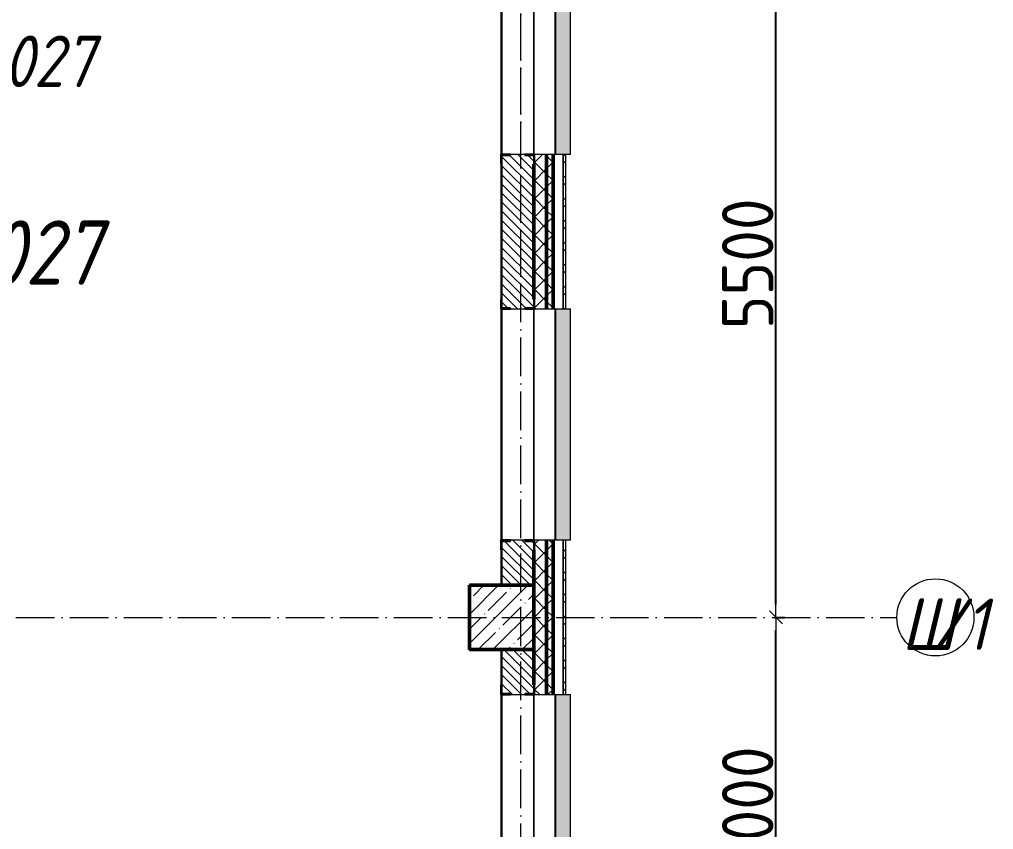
# Model space of a CAD drawing. Header units: millimetres. Extents: x -213536 to 1564669, y 70501 to 942238.
# Drawn here: x 646971 to 654548, y 321962 to 328263 of the extents above; entities that cross this region are included whole.
import ezdxf

# ---------------------------------------------------------------- set-up
doc = ezdxf.new("R2010")
doc.units = ezdxf.units.MM
doc.linetypes.add('50_200_ШТРИХ_1Т_ш5_п1_п1_', pattern=[700, 500, -100, 0, -100])
for name, color, linetype, lineweight in [('3) ЖБ 4м', 3, 'Continuous', 30), ('3.1) ЖБ окна 1.2 м', 102, 'Continuous', 30), ('A-____-____-DIMS', 7, 'Continuous', 9), ('A-GENM-____-MCUT', 7, 'Continuous', 25), ('A-GENM-____-OTLN-1', 7, 'Continuous', 25), ('A-GLAZ-____-OTLN', 7, 'Continuous', 9), ('A-WALL-____-MCUT-2', 7, 'Continuous', 50), ('A-WALL-____-MCUT-3', 7, 'Continuous', 9), ('A-WALL-____-OTLN', 7, 'Continuous', 9), ('A-WALL-____-PATT-1', 7, 'Continuous', 9), ('A-WALL-FNSH-MCUT-1', 7, 'Continuous', 9), ('S-COLS-____-MCUT', 7, 'Continuous', 50), ('S-COLS-____-OTLN', 7, 'Continuous', 9), ('S-GRID-____-IDEN', 7, 'Continuous', 9), ('S-GRID-____-OTLN-1', 7, '50_200_ШТРИХ_1Т_ш5_п1_п1_', 9), ('Марки помещений', 7, 'Continuous', 9)]:
    doc.layers.add(name, color=color, linetype=linetype, lineweight=lineweight)
doc.layers.add('A-GLAZ-____-OTLN-1', color=7, linetype='Continuous', lineweight=9, true_color=0xc0c0c0)
doc.styles.add('ISOCPEUR_I', font='isocpeui.ttf', dxfattribs={"width": 0.9, "height": 2.5})
doc.styles.add('ISOCPEUR_I_2', font='isocpeui.ttf', dxfattribs={"width": 0.85, "height": 2.3})
doc.styles.add('СПДС', font='isocpeur.ttf', dxfattribs={"width": 0.9})
doc.dimstyles.new('Размера А3', dxfattribs={"dimtxt": 200, "dimasz": 100, "dimexe": 70, "dimexo": 100, "dimgap": 20, "dimtad": 1, "dimdec": 0, "dimrnd": 10, "dimzin": 0, "dimdsep": 46, "dimtxsty": 'СПДС', "dimblk": 'ARROWHEAD_6', "dimcen": 1, "dimclrd": 256, "dimclre": 256, "dimclrt": 256, "dimazin": 0, "dimtfac": 1, "dimtdec": 0, "dimtmove": 2, "dimatfit": 3, "dimfxl": 1, "dimtolj": 1, "dimtzin": 0, "dimarcsym": 0})
pattern_1 = [(45, (549721.47, 286281.11), (-70.71068, 70.71068), []), (135, (549721.47, 286281.11), (-70.71068, -70.71068), [])]
pattern_2 = [(135, (549721.475, 286281.11), (-35.35534, -35.35534), [])]

# ---------------------------------------------------------------- blocks, each defined once
blk = doc.blocks.new('BSC_Колонна _Прямоугольная - 500х500-V35-АР1_План отверстий 3 этажа в осях 1-64_А-ГГ')
at = {"layer": 'S-COLS-____-OTLN'}
h = blk.add_hatch(dxfattribs=at)
h.set_pattern_fill('FP_72', color=256, style=0, pattern_type=2)
h.set_pattern_definition([(45, (-101000, -37331.04), (-114.04925, 114.04925), []), (45, (-100885.95, -37331.04), (-114.04925, 114.04925), [201.613, -40.323, 3.353, -36.97])])
h.paths.add_polyline_path([(-250, -250), (250, -250), (250, 250), (-250, 250)], flags=0)
at = {"layer": 'S-COLS-____-MCUT'}
for p, q in [((250, 250), (-250, 250)), ((-250, 250), (-250, -250)), ((250, -250), (250, 250)), ((-250, -250), (250, -250))]:
    blk.add_line(p, q, dxfattribs=at)
blk = doc.blocks.new('Фахверк_СКБ_Уголок - 250_2700-27497298-АР1_План отверстий 3 этажа в осях 1-64_А-ГГ')
at = {"layer": 'A-GENM-____-MCUT'}
for p, q in [((200, 181), (125, 181)), ((125, 181), (125, 106)), ((131, 106), (131, 175)), ((131, 175), (200, 175)), ((200, 175), (200, 181)), ((125, 106), (131, 106)), ((131, -6), (125, -6)), ((125, -6), (125, -81)), ((131, -75), (131, -6)), ((200, -75), (131, -75)), ((200, -81), (200, -75)), ((125, -81), (200, -81))]:
    blk.add_line(p, q, dxfattribs=at)
blk = doc.blocks.new('Отлив_СКБ - Отлив витража_120_НВФ-31885687-АР1_План отверстий 3 этажа в осях 1-64_А-ГГ')
at = {"layer": 'A-GLAZ-____-OTLN-1'}
for points in [[(0, 0), (0, -2), (1800, -2), (1800, 0), (534.2, 0)], [(0, -2), (0, -120), (1800, -120), (1800, -2), (534.2, -2)]]:
    blk.add_hatch(color=256, dxfattribs=at).paths.add_polyline_path(points, flags=0)
at = {"layer": 'A-GLAZ-____-OTLN'}
for p, q in [((0, 0), (1800, 0)), ((1800, -2), (0, -2)), ((0, -120), (0, -83)), ((0, -120), (1800, -120)), ((1800, -83), (1800, -120))]:
    blk.add_line(p, q, dxfattribs=at)
blk = doc.blocks.new('Отлив_СКБ - Отлив витража_120_НВФ-31885688-АР1_План отверстий 3 этажа в осях 1-64_А-ГГ')
at = {"layer": 'A-GLAZ-____-OTLN-1'}
for points in [[(4275.3, -2), (4800, -2), (4800, 0), (0, 0), (0, -2), (740.4, -2)], [(4275.3, -120), (4800, -120), (4800, -2), (0, -2), (0, -120), (740.4, -120)]]:
    blk.add_hatch(color=256, dxfattribs=at).paths.add_polyline_path(points, flags=0)
at = {"layer": 'A-GLAZ-____-OTLN'}
for p, q in [((0, 0), (4800, 0)), ((4800, -2), (0, -2)), ((0, -120), (0, -83)), ((0, -120), (4800, -120)), ((4800, -83), (4800, -120))]:
    blk.add_line(p, q, dxfattribs=at)
blk = doc.blocks.new('Ось сетки - Круг_Ø6_00__ISO-2_5_0_9K_-25732049-АР1_План отверстий 3 этажа в осях 1-64_А-ГГ')
at = {"layer": 'S-GRID-____-IDEN'}
blk.add_circle((0, 0), 3, dxfattribs=at)
blk = doc.blocks.new('ARROWHEAD_6')
at = {"color": 0, "linetype": 'Continuous'}
for p, q in [((0, 0), (-1, 0)), ((-0.5, -0.5), (0.5, 0.5))]:
    blk.add_line(p, q, dxfattribs=at)
blk = doc.blocks.new('*D5973')
at = {"layer": 'A-____-____-DIMS', "lineweight": -2, "transparency": 16777216}
for p, q in [((652849.7, 323612.2), (652925.7, 323612.2)), ((652855.7, 320712.2), (652855.7, 323512.2)), ((652849.7, 320612.2), (652925.7, 320612.2))]:
    blk.add_line(p, q, dxfattribs=at)
at = {"layer": 'Defpoints', "color": 0, "lineweight": 30, "transparency": 16777216}
for p in [(652749.7, 323612.2), (652855.7, 323612.2), (652749.7, 320612.2)]:
    blk.add_point(p, dxfattribs=at)
at = {"layer": 'A-____-____-DIMS', "lineweight": -2, "transparency": 16777216, "xscale": 100, "yscale": 100, "zscale": 100}
for p, rotation in [((652855.7, 323612.2), 90), ((652855.7, 320612.2), 270)]:
    blk.add_blockref('ARROWHEAD_6', p, dxfattribs=dict(at, rotation=rotation))
at = {"layer": 'A-____-____-DIMS', "transparency": 16777216, "insert": (652635.7, 322112.2), "char_height": 400, "attachment_point": 5, "rotation": 90, "style": 'СПДС'}
blk.add_mtext('\\A1;3000', dxfattribs=at)
blk = doc.blocks.new('*D5974')
at = {"layer": 'A-____-____-DIMS', "lineweight": -2, "transparency": 16777216}
for p, q in [((652849.7, 329112.2), (652925.7, 329112.2)), ((652855.7, 323712.2), (652855.7, 329012.2)), ((652849.7, 323612.2), (652925.7, 323612.2))]:
    blk.add_line(p, q, dxfattribs=at)
at = {"layer": 'Defpoints', "color": 0, "lineweight": 30, "transparency": 16777216}
for p in [(652749.7, 329112.2), (652855.7, 329112.2), (652749.7, 323612.2)]:
    blk.add_point(p, dxfattribs=at)
at = {"layer": 'A-____-____-DIMS', "lineweight": -2, "transparency": 16777216, "xscale": 100, "yscale": 100, "zscale": 100}
for p, rotation in [((652855.7, 329112.2), 90), ((652855.7, 323612.2), 270)]:
    blk.add_blockref('ARROWHEAD_6', p, dxfattribs=dict(at, rotation=rotation))
at = {"layer": 'A-____-____-DIMS', "transparency": 16777216, "insert": (652635.7, 326362.2), "char_height": 400, "attachment_point": 5, "rotation": 90, "style": 'СПДС'}
blk.add_mtext('\\A1;5500', dxfattribs=at)

msp = doc.modelspace()

# ---------------------------------------------------------------- hatches: boundary and pattern name
at = {"layer": 'A-WALL-____-PATT-1'}
h = msp.add_hatch(dxfattribs=at)
h.set_pattern_fill('FP_1', color=256, style=0, pattern_type=2)
h.set_pattern_definition(pattern_1)
h.paths.add_polyline_path([(651071.5, 284262.2), (651071.5, 285212.2), (650977.5, 285212.2), (650977.5, 285137.2), (650971.5, 285137.2), (650971.5, 284262.2)], flags=0)
h.paths.add_polyline_path([(650977.5, 287012.2), (651071.5, 287012.2), (651071.5, 288212.2), (650977.5, 288212.2), (650977.5, 288137.2), (650971.5, 288137.2), (650971.5, 287087.2), (650977.5, 287087.2), (650977.5, 287015.2)], flags=0)
h.paths.add_polyline_path([(651071.5, 290012.2), (651071.5, 291212.2), (650977.5, 291212.2), (650977.5, 291137.2), (650971.5, 291137.2), (650971.5, 290087.2), (650977.5, 290087.2), (650977.5, 290012.2)], flags=0)
h.paths.add_polyline_path([(651071.5, 293012.2), (651071.5, 294212.2), (650977.5, 294212.2), (650977.5, 294137.2), (650971.5, 294137.2), (650971.5, 293087.2), (650977.5, 293087.2), (650977.5, 293012.2)], flags=0)
h.paths.add_polyline_path([(650977.5, 296012.2), (651071.5, 296012.2), (651071.5, 297212.2), (650977.5, 297212.2), (650977.5, 297137.2), (650971.5, 297137.2), (650971.5, 296087.2), (650977.5, 296087.2), (650977.5, 296018.2)], flags=0)
h.paths.add_polyline_path([(650977.5, 302012.2), (651071.5, 302012.2), (651071.5, 303212.2), (650977.5, 303212.2), (650977.5, 303137.2), (650971.5, 303137.2), (650971.5, 302087.2), (650977.5, 302087.2), (650977.5, 302018.2)], flags=0)
h.paths.add_polyline_path([(650977.5, 305012.2), (651071.5, 305012.2), (651071.5, 306212.2), (650977.5, 306212.2), (650977.5, 306137.2), (650971.5, 306137.2), (650971.5, 305087.2), (650977.5, 305087.2), (650977.5, 305018.2)], flags=0)
h.paths.add_polyline_path([(651071.5, 308012.2), (651071.5, 309212.2), (650977.5, 309212.2), (650977.5, 309137.2), (650971.5, 309137.2), (650971.5, 308087.2), (650977.5, 308087.2), (650977.5, 308012.2)], flags=0)
h.paths.add_polyline_path([(650977.5, 311012.2), (651071.5, 311012.2), (651071.5, 312212.2), (650977.5, 312212.2), (650977.5, 312137.2), (650971.5, 312137.2), (650971.5, 311087.2), (650977.5, 311087.2), (650977.5, 311018.2)], flags=0)
h.paths.add_polyline_path([(651071.5, 314012.2), (651071.5, 315212.2), (650977.5, 315212.2), (650977.5, 315137.2), (650971.5, 315137.2), (650971.5, 314087.2), (650977.5, 314087.2), (650977.5, 314012.2)], flags=0)
h.paths.add_polyline_path([(651071.5, 320012.2), (651071.5, 321212.2), (650977.5, 321212.2), (650977.5, 321137.2), (650971.5, 321137.2), (650971.5, 320087.2), (650977.5, 320087.2), (650977.5, 320012.2)], flags=0)
h.paths.add_polyline_path([(650977.5, 323012.2), (651071.5, 323012.2), (651071.5, 324212.2), (650977.5, 324212.2), (650977.5, 324137.2), (650971.5, 324137.2), (650971.5, 323087.2), (650977.5, 323087.2), (650977.5, 323018.2)], flags=0)
h.paths.add_polyline_path([(651071.5, 326012.2), (651071.5, 327212.2), (650977.5, 327212.2), (650977.5, 327137.2), (650971.5, 327137.2), (650971.5, 326087.2), (650977.5, 326087.2), (650977.5, 326012.2)], flags=0)
h.paths.add_polyline_path([(651071.5, 332012.2), (651071.5, 333077.2), (650971.5, 333077.2), (650971.5, 332087.2), (650977.5, 332087.2), (650977.5, 332012.2)], flags=0)
h = msp.add_hatch(dxfattribs=at)
h.set_pattern_fill('FP_1', color=256, style=0, pattern_type=2)
h.set_pattern_definition(pattern_1)
h.paths.add_polyline_path([(651071.5, 284212.2), (651121.5, 284212.2), (651121.5, 285212.2), (651071.5, 285212.2), (651071.5, 284262.2)], flags=0)
h.paths.add_polyline_path([(651071.5, 287012.2), (651121.5, 287012.2), (651121.5, 288212.2), (651071.5, 288212.2), (651071.5, 287015.2)], flags=0)
h.paths.add_polyline_path([(651121.5, 290012.2), (651121.5, 291212.2), (651071.5, 291212.2), (651071.5, 290012.2)], flags=0)
h.paths.add_polyline_path([(651121.5, 293012.2), (651121.5, 294212.2), (651071.5, 294212.2), (651071.5, 293012.2)], flags=0)
h.paths.add_polyline_path([(651071.5, 296012.2), (651121.5, 296012.2), (651121.5, 297212.2), (651071.5, 297212.2), (651071.5, 296475.5)], flags=0)
h.paths.add_polyline_path([(651071.5, 302012.2), (651121.5, 302012.2), (651121.5, 303212.2), (651071.5, 303212.2), (651071.5, 302495.7)], flags=0)
h.paths.add_polyline_path([(651121.5, 305012.2), (651121.5, 306212.2), (651071.5, 306212.2), (651071.5, 305012.2)], flags=0)
h.paths.add_polyline_path([(651121.5, 308012.2), (651121.5, 309212.2), (651071.5, 309212.2), (651071.5, 308012.2)], flags=0)
h.paths.add_polyline_path([(651071.5, 311012.2), (651121.5, 311012.2), (651121.5, 312212.2), (651071.5, 312212.2), (651071.5, 311096)], flags=0)
h.paths.add_polyline_path([(651071.5, 314012.2), (651121.5, 314012.2), (651121.5, 315212.2), (651071.5, 315212.2), (651071.5, 314536.1)], flags=0)
h.paths.add_polyline_path([(651071.5, 320012.2), (651121.5, 320012.2), (651121.5, 321212.2), (651071.5, 321212.2), (651071.5, 320556.3)], flags=0)
h.paths.add_polyline_path([(651121.5, 323012.2), (651121.5, 324212.2), (651071.5, 324212.2), (651071.5, 323012.2)], flags=0)
h.paths.add_polyline_path([(651071.5, 326012.2), (651121.5, 326012.2), (651121.5, 327212.2), (651071.5, 327212.2), (651071.5, 326576.6)], flags=0)
h.paths.add_polyline_path([(651071.5, 332012.2), (651121.5, 332012.2), (651121.5, 333077.2), (651071.5, 333077.2), (651071.5, 332596.8)], flags=0)
h = msp.add_hatch(dxfattribs=at)
h.set_pattern_fill('FP_3', color=256, style=0, pattern_type=2)
h.set_pattern_definition([(45, (549721.47, 286281.11), (-85.53659, 85.53659), []), (45, (549778.5, 286281.11), (-85.53659, 85.53659), [])])
h.paths.add_polyline_path([(651201.5, 284112.2), (651221.5, 284112.2), (651221.5, 285212.2), (651201.5, 285212.2), (651201.5, 284132.2)], flags=0)
h.paths.add_polyline_path([(651221.5, 287012.2), (651221.5, 288212.2), (651201.5, 288212.2), (651201.5, 287012.2)], flags=0)
h.paths.add_polyline_path([(651201.5, 290012.2), (651221.5, 290012.2), (651221.5, 291212.2), (651201.5, 291212.2), (651201.5, 290455.3)], flags=0)
h.paths.add_polyline_path([(651201.5, 293012.2), (651221.5, 293012.2), (651221.5, 294212.2), (651201.5, 294212.2), (651201.5, 293035.4)], flags=0)
h.paths.add_polyline_path([(651221.5, 296012.2), (651221.5, 297212.2), (651201.5, 297212.2), (651201.5, 296012.2)], flags=0)
h.paths.add_polyline_path([(651221.5, 302012.2), (651221.5, 303212.2), (651201.5, 303212.2), (651201.5, 302012.2)], flags=0)
h.paths.add_polyline_path([(651221.5, 305012.2), (651221.5, 306212.2), (651201.5, 306212.2), (651201.5, 305012.2)], flags=0)
h.paths.add_polyline_path([(651221.5, 308012.2), (651221.5, 309212.2), (651201.5, 309212.2), (651201.5, 308012.2)], flags=0)
h.paths.add_polyline_path([(651201.5, 311012.2), (651221.5, 311012.2), (651221.5, 312212.2), (651201.5, 312212.2), (651201.5, 311096)], flags=0)
h.paths.add_polyline_path([(651221.5, 314012.2), (651221.5, 315212.2), (651201.5, 315212.2), (651201.5, 314012.2)], flags=0)
h.paths.add_polyline_path([(651221.5, 320012.2), (651221.5, 321212.2), (651201.5, 321212.2), (651201.5, 320012.2)], flags=0)
h.paths.add_polyline_path([(651201.5, 323012.2), (651221.5, 323012.2), (651221.5, 324212.2), (651201.5, 324212.2), (651201.5, 323136.4)], flags=0)
h.paths.add_polyline_path([(651221.5, 326012.2), (651221.5, 327212.2), (651201.5, 327212.2), (651201.5, 326012.2)], flags=0)
h.paths.add_polyline_path([(651221.5, 332012.2), (651221.5, 333077.2), (651201.5, 333077.2), (651201.5, 332012.2)], flags=0)
h = msp.add_hatch(dxfattribs=at)
h.set_pattern_fill('FP_6', color=256, style=0, pattern_type=2)
h.set_pattern_definition(pattern_2)
h.paths.add_polyline_path([(650721.5, 323862.2), (650971.5, 323862.2), (650971.5, 324206.2), (650902.5, 324206.2), (650902.5, 324212.2), (650790.5, 324212.2), (650790.5, 324206.2), (650721.5, 324206.2), (650721.5, 324137.2)], flags=0)
h.paths.add_polyline_path([(650790.5, 326012.2), (650902.5, 326012.2), (650902.5, 326018.2), (650971.5, 326018.2), (650971.5, 327206.2), (650902.5, 327206.2), (650902.5, 327212.2), (650790.5, 327212.2), (650790.5, 327206.2), (650721.5, 327206.2), (650721.5, 326018.2), (650790.5, 326018.2)], flags=0)
h = msp.add_hatch(dxfattribs=at)
h.set_pattern_fill('FP_6', color=256, style=0, pattern_type=2)
h.set_pattern_definition(pattern_2)
h.paths.add_polyline_path([(650902.5, 320862.2), (650971.5, 320862.2), (650971.5, 321206.2), (650902.5, 321206.2), (650902.5, 321212.2), (650790.5, 321212.2), (650790.5, 321206.2), (650721.5, 321206.2), (650721.5, 320862.2)], flags=0)
h.paths.add_polyline_path([(650902.5, 323012.2), (650902.5, 323018.2), (650971.5, 323018.2), (650971.5, 323362.2), (650721.5, 323362.2), (650721.5, 323018.2), (650790.5, 323018.2), (650790.5, 323012.2)], flags=0)

# ---------------------------------------------------------------- linework, layer by layer
at = {"layer": '3) ЖБ 4м'}
msp.add_lwpolyline([(650721.5, 323362.2), (650471.5, 323362.2), (650471.5, 323862.2), (650721.5, 323862.2)], dxfattribs=at)
at = {"layer": '3.1) ЖБ окна 1.2 м'}
for points in [[(650721.5, 323862.2), (650721.5, 328712.2)], [(650721.5, 320862.2), (650721.5, 323362.2)]]:
    msp.add_lwpolyline(points, dxfattribs=at)
at = {"layer": 'A-WALL-____-MCUT-2'}
for p, q in [((651071.5, 326012.2), (651071.5, 327212.2)), ((651121.5, 326012.2), (651121.5, 327212.2)), ((650971.5, 327137.2), (650971.5, 326087.2)), ((651071.5, 323012.2), (651071.5, 324212.2)), ((651121.5, 323012.2), (651121.5, 324212.2)), ((650971.5, 324137.2), (650971.5, 323862.2)), ((650971.5, 323362.2), (650971.5, 323087.2))]:
    msp.add_line(p, q, dxfattribs=at)
at = {"layer": 'A-WALL-____-MCUT-3'}
for p, q in [((650902.5, 327212.2), (650790.5, 327212.2)), ((651201.5, 327212.2), (650977.5, 327212.2)), ((651201.5, 326012.2), (651201.5, 327212.2)), ((650721.5, 327137.2), (650721.5, 326087.2)), ((650790.5, 326012.2), (650902.5, 326012.2)), ((650977.5, 326012.2), (651201.5, 326012.2)), ((650902.5, 324212.2), (650790.5, 324212.2)), ((651201.5, 324212.2), (650977.5, 324212.2)), ((651201.5, 323012.2), (651201.5, 324212.2)), ((650721.5, 324137.2), (650721.5, 323862.2)), ((650721.5, 323362.2), (650721.5, 323087.2)), ((650790.5, 323012.2), (650902.5, 323012.2)), ((650977.5, 323012.2), (651201.5, 323012.2))]:
    msp.add_line(p, q, dxfattribs=at)
at = {"layer": 'A-WALL-____-OTLN'}
for p, q in [((650721.5, 327212.2), (650721.5, 328712.2)), ((650971.5, 327212.2), (650971.5, 328712.2)), ((650971.5, 328712.2), (650971.5, 327212.2)), ((650721.5, 324212.2), (650721.5, 326012.2)), ((650971.5, 324212.2), (650971.5, 326012.2)), ((650971.5, 326012.2), (650971.5, 324212.2)), ((650721.5, 321212.2), (650721.5, 323012.2)), ((650971.5, 321212.2), (650971.5, 323012.2)), ((650971.5, 323012.2), (650971.5, 321212.2))]:
    msp.add_line(p, q, dxfattribs=at)
at = {"layer": 'A-WALL-FNSH-MCUT-1'}
for p, q in [((651221.5, 327212.2), (651201.5, 327212.2)), ((651201.5, 327212.2), (651201.5, 326012.2)), ((651221.5, 326012.2), (651221.5, 327212.2)), ((651201.5, 326012.2), (651221.5, 326012.2)), ((651221.5, 324212.2), (651201.5, 324212.2)), ((651201.5, 324212.2), (651201.5, 323012.2)), ((651221.5, 323012.2), (651221.5, 324212.2)), ((651201.5, 323012.2), (651221.5, 323012.2))]:
    msp.add_line(p, q, dxfattribs=at)
at = {"layer": 'S-GRID-____-OTLN-1', "color": 251, "ltscale": 0.6, "true_color": 0x636466}
for p, q in [((650871.5, 326262.2), (650871.5, 377174)), ((650871.5, 281798.5), (650871.5, 336162.1)), ((642742.7, 323612.2), (653795.9, 323612.2))]:
    msp.add_line(p, q, dxfattribs=at)

# ---------------------------------------------------------------- block references
at = {"layer": 'A-GENM-____-OTLN-1'}
for p, rotation in [((650796.5, 327337.2), 269.9999999999999), ((650896.5, 325887.2), 89.9999999999999), ((650796.5, 324337.2), 269.9999999999999), ((650896.5, 322887.2), 89.9999999999999)]:
    msp.add_blockref('Фахверк_СКБ_Уголок - 250_2700-27497298-АР1_План отверстий 3 этажа в осях 1-64_А-ГГ', p, dxfattribs=dict(at, rotation=rotation))
at = {"layer": 'A-GLAZ-____-OTLN', "rotation": 90}
for name, p in [('Отлив_СКБ - Отлив витража_120_НВФ-31885688-АР1_План отверстий 3 этажа в осях 1-64_А-ГГ', (651138.5, 327212.2)), ('Отлив_СКБ - Отлив витража_120_НВФ-31885687-АР1_План отверстий 3 этажа в осях 1-64_А-ГГ', (651138.5, 324212.2)), ('Отлив_СКБ - Отлив витража_120_НВФ-31885687-АР1_План отверстий 3 этажа в осях 1-64_А-ГГ', (651138.5, 321212.2))]:
    msp.add_blockref(name, p, dxfattribs=at)
at = {"layer": 'S-COLS-____-OTLN'}
msp.add_blockref('BSC_Колонна _Прямоугольная - 500х500-V35-АР1_План отверстий 3 этажа в осях 1-64_А-ГГ', (650721.5, 323612.2), dxfattribs=at)
at = {"layer": 'S-GRID-____-IDEN', "xscale": 99.99999999999993, "yscale": 99.99999999999993, "zscale": 99.99999999999993, "rotation": 269.9999999999995}
msp.add_blockref('Ось сетки - Круг_Ø6_00__ISO-2_5_0_9K_-25732049-АР1_План отверстий 3 этажа в осях 1-64_А-ГГ', (654095.9, 323612.2), dxfattribs=at)

# ---------------------------------------------------------------- texts
at = {"layer": 'S-GRID-____-IDEN', "char_height": 400, "attachment_point": 1, "style": 'ISOCPEUR_I'}
for s, insert, width in [('\\fISOCPEUR|b0|i1|c204|p34|;\\W.9;Ш', (653831.4, 323758.8), 281.392), ('/1', (654063.6, 323758.8), 346.329)]:
    msp.add_mtext(s, dxfattribs=dict(at, insert=insert, width=width))
at = {"layer": 'Марки помещений', "color": 114, "true_color": 0x139b48, "insert": (646509.8, 328137.4), "char_height": 400, "width": 785.654, "attachment_point": 1, "style": 'ISOCPEUR_I_2'}
msp.add_mtext('3.027', dxfattribs=at)
at = {"layer": 'Марки помещений', "insert": (646299.3, 326699.8), "char_height": 500, "width": 785.654, "attachment_point": 1, "style": 'ISOCPEUR_I_2'}
msp.add_mtext('3.027', dxfattribs=at)

# ---------------------------------------------------------------- dimensions: what is measured, and where the dimension line sits
at = {"layer": 'A-____-____-DIMS'}
for base, p1, p2, picture, middle in [((652855.7, 329112.2), (652749.7, 323612.2), (652749.7, 329112.2), '*D5974', (652635.7, 326362.2)), ((652855.7, 323612.2), (652749.7, 320612.2), (652749.7, 323612.2), '*D5973', (652635.7, 322112.2))]:
    dim = msp.add_linear_dim(base=base, p1=p1, p2=p2, angle=90, dimstyle='Размера А3', override={"dimtxt": 400}, dxfattribs=at)
    dim.commit()
    dim.dimension.update_dxf_attribs({"geometry": picture, "text_midpoint": middle})

doc.saveas('drawing.dxf')
